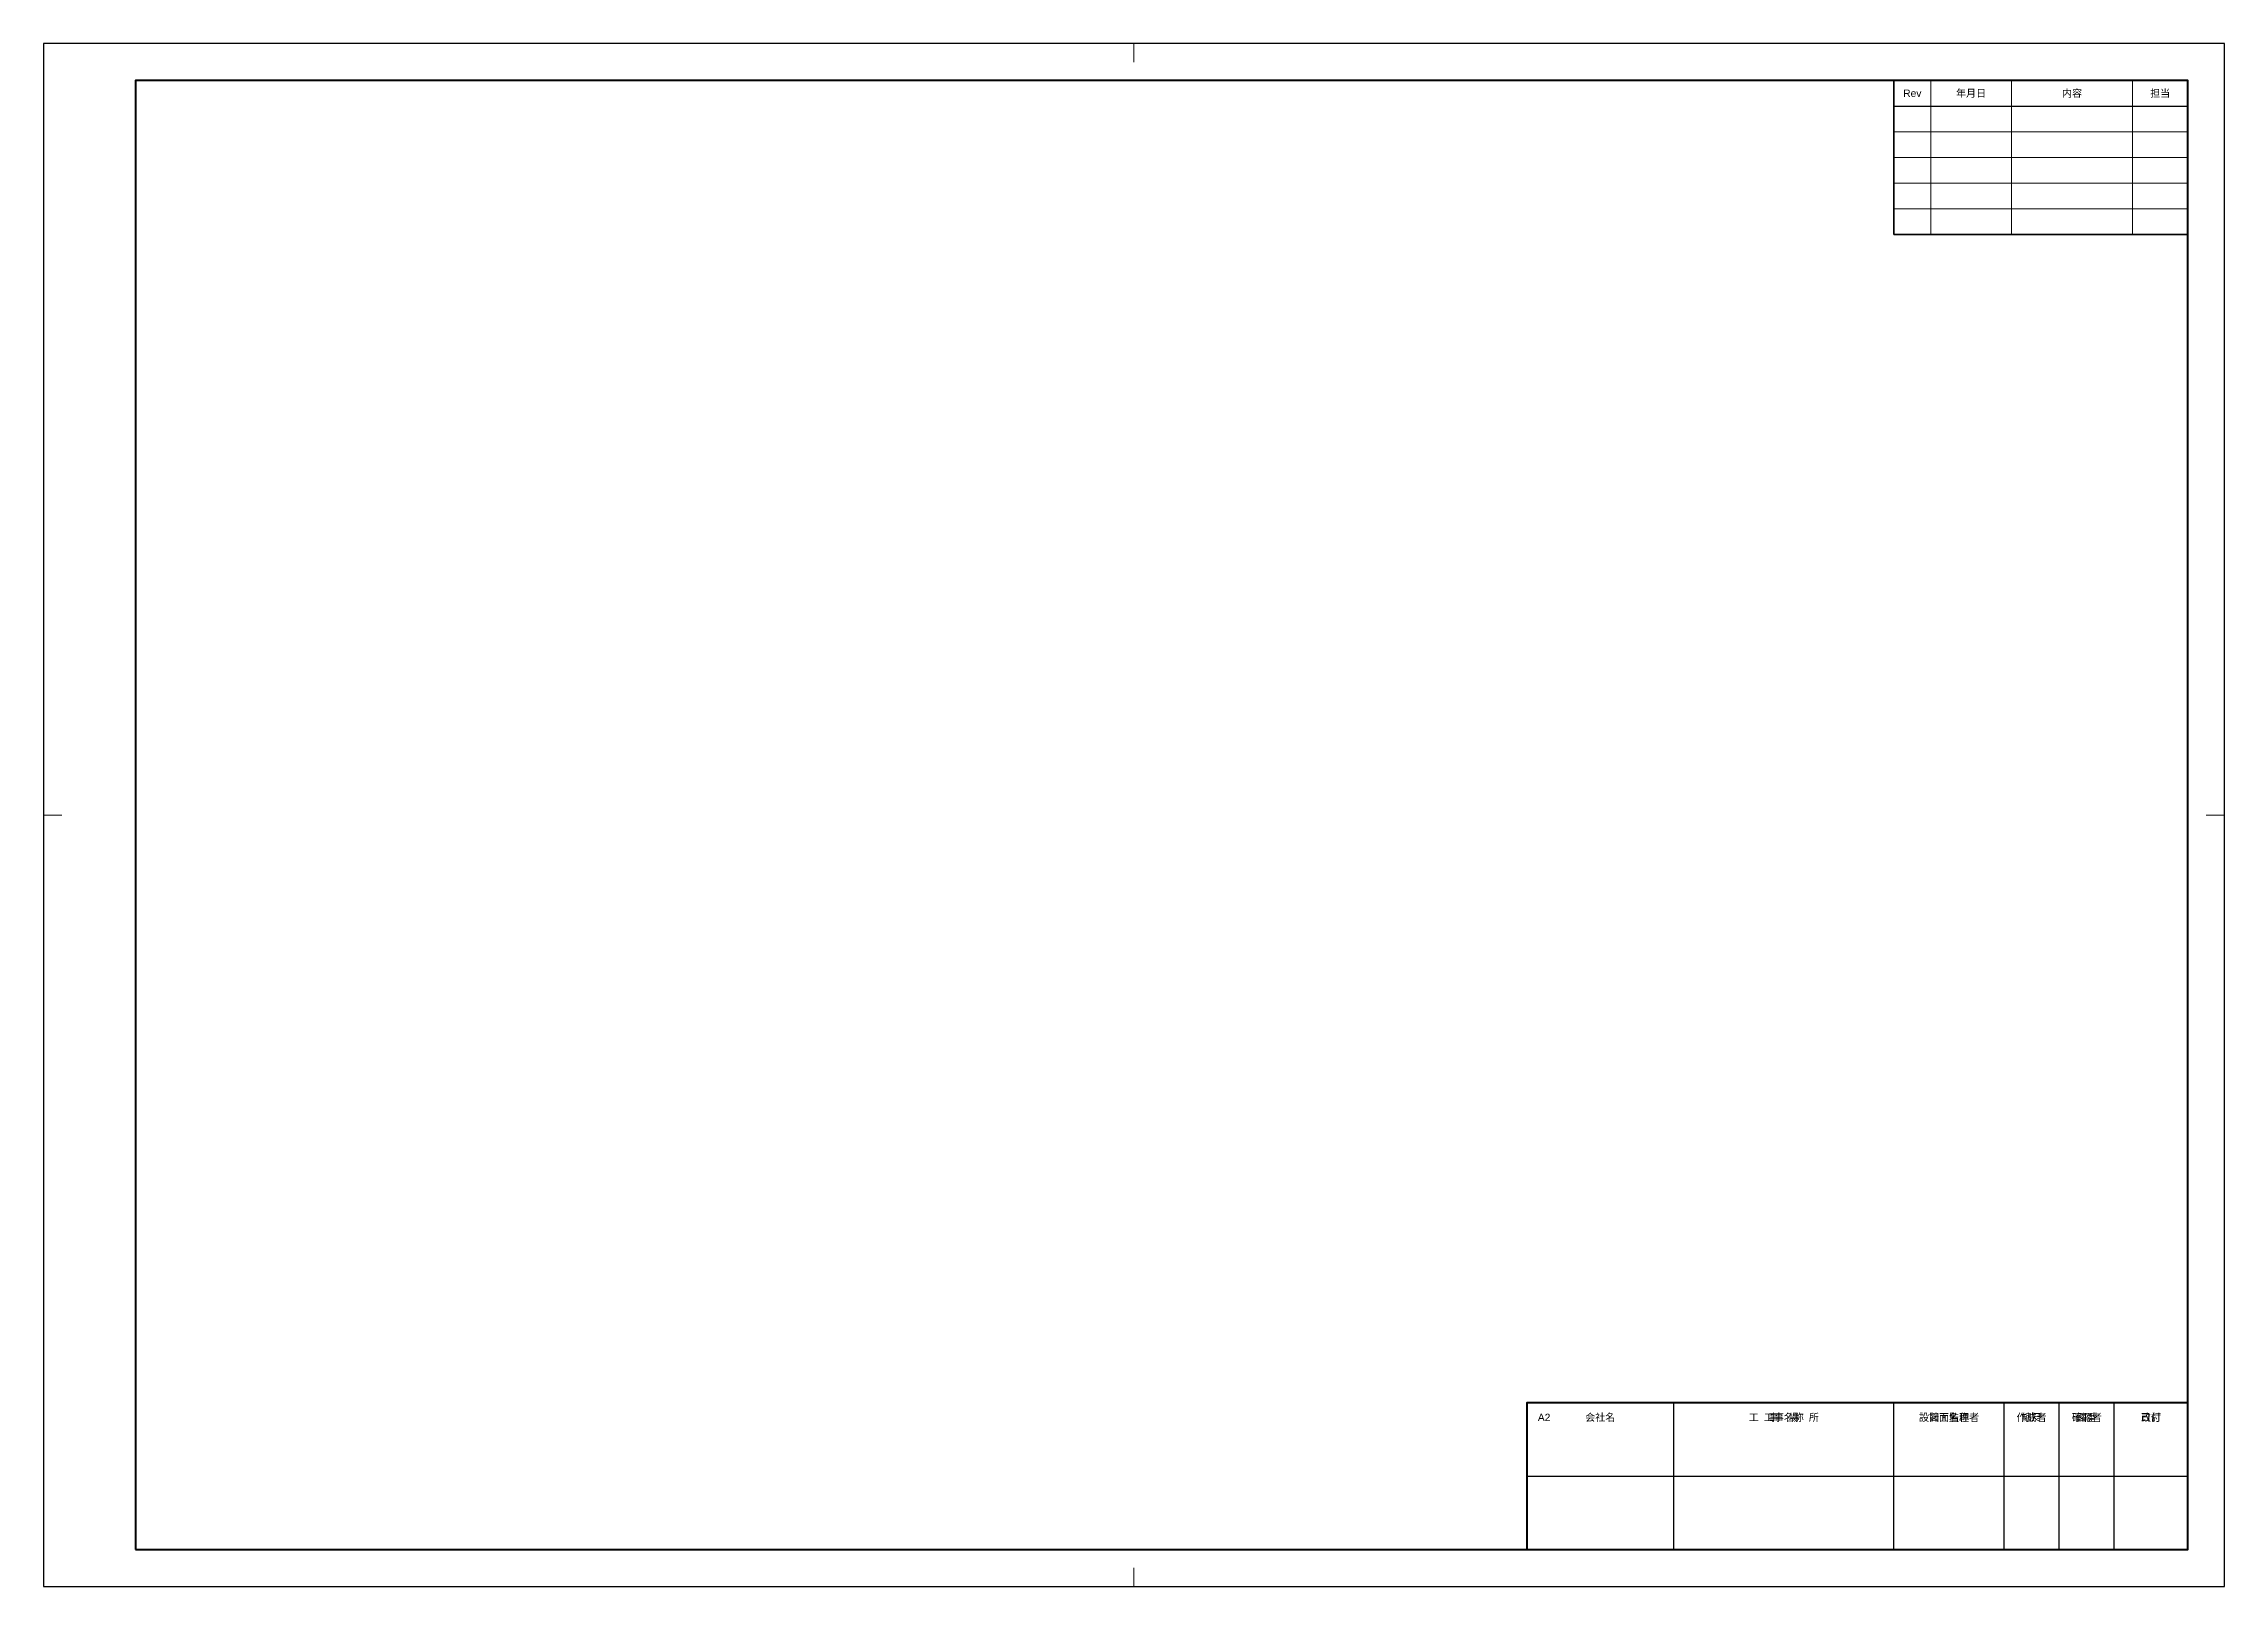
# Paper-space layout 'Layout1' of a CAD drawing. Header units: millimetres. Extents: x 0 to 594, y 0 to 420.
import ezdxf
from ezdxf.enums import TextEntityAlignment as Align

# ---------------------------------------------------------------- set-up
doc = ezdxf.new("R2010")
doc.units = ezdxf.units.MM
doc.layers.add('A-ANNO-FRAM', color=7, linetype='Continuous', lineweight=50)
doc.layers.add('A-ANNO-TTLB', color=7, linetype='Continuous', lineweight=25)
doc.styles.get("Standard").update_dxf_attribs({"font": 'arial.ttf'})

psp = doc.layouts.get("Layout1")

# ---------------------------------------------------------------- linework, layer by layer
at = {"layer": 'A-ANNO-FRAM', "lineweight": 13}
for p, q in [((297, 420), (297, 415)), ((0, 210), (5, 210)), ((594, 210), (589, 210)), ((297, 0), (297, 5))]:
    psp.add_line(p, q, dxfattribs=at)
at = {"layer": 'A-ANNO-FRAM', "lineweight": 70}
psp.add_lwpolyline([(25, 10), (584, 10), (584, 410), (25, 410), (25, 10)], dxfattribs=at)
at = {"layer": 'A-ANNO-TTLB', "lineweight": 13}
for p, q in [((514, 368), (514, 410)), ((536, 368), (536, 410)), ((569, 368), (569, 410)), ((584, 368), (584, 410)), ((504, 396), (584, 396)), ((504, 389), (584, 389)), ((504, 382), (584, 382)), ((504, 375), (584, 375)), ((504, 368), (584, 368))]:
    psp.add_line(p, q, dxfattribs=at)
at = {"layer": 'A-ANNO-TTLB', "lineweight": 25}
for p, q in [((504, 403), (584, 403)), ((444, 10), (444, 50)), ((504, 10), (504, 50)), ((534, 10), (534, 50)), ((549, 10), (549, 50)), ((564, 10), (564, 50)), ((404, 30), (584, 30))]:
    psp.add_line(p, q, dxfattribs=at)
at = {"layer": 'A-ANNO-TTLB', "lineweight": 35}
psp.add_lwpolyline([(504, 368), (584, 368), (584, 410), (504, 410), (504, 368)], dxfattribs=at)
at = {"layer": 'A-ANNO-TTLB', "lineweight": 50}
psp.add_lwpolyline([(404, 10), (584, 10), (584, 50), (404, 50), (404, 10)], dxfattribs=at)
at = {"layer": 'DEFPOINTS'}
psp.add_lwpolyline([(0, 0), (594, 0), (594, 420), (0, 420), (0, 0)], dxfattribs=at)

# ---------------------------------------------------------------- texts
at = {"layer": 'A-ANNO-TTLB'}
for s, p in [('Rev', (509, 406.5)), ('年月日', (525, 406.5)), ('内容', (552.5, 406.5)), ('担当', (576.5, 406.5))]:
    psp.add_text(s, height=2, dxfattribs=at).set_placement(p, align=Align.MIDDLE_CENTER)
at = {"layer": 'A-ANNO-TTLB', "color": 253}
psp.add_text('A2', height=2, dxfattribs=at).set_placement((407, 47), align=Align.TOP_LEFT)
at = {"layer": 'A-ANNO-TTLB'}
for s, p in [('会社名', (424, 47)), ('工\u3000事\u3000場\u3000所', (474, 47)), ('工事名称', (474, 47)), ('設計・監理者', (519, 47)), ('図面名称', (519, 47)), ('作成者', (541.5, 47)), ('縮尺', (541.5, 47)), ('確認者', (556.5, 47)), ('図番', (556.5, 47)), ('改訂', (574, 47)), ('日付', (574, 47))]:
    psp.add_text(s, height=2, dxfattribs=at).set_placement(p, align=Align.TOP_CENTER)

doc.saveas('drawing.dxf')
